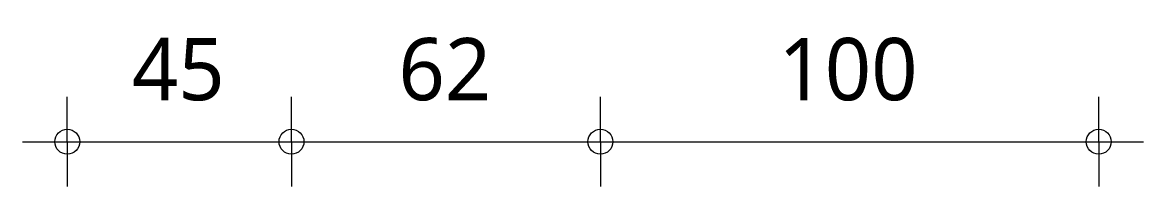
# Model space of a CAD drawing. Header units: millimetres. Extents: x -435 to 27166, y -19117 to 26500.
# Drawn here: x 7171.3 to 7396.3, y 21759.1 to 21792.1 of the extents above; entities that cross this region are included whole.
import ezdxf

# ---------------------------------------------------------------- set-up
doc = ezdxf.new("R2010")
doc.units = ezdxf.units.MM
doc.layers.add('A-ANNO-DIMS', color=211, linetype='Continuous', lineweight=13)
doc.layers.add('A-ANNO-DIMS-5', color=211, linetype='Continuous', lineweight=13)
doc.styles.add('Segoe UI_3', font='segoeui.ttf', dxfattribs={"height": 12.5})
doc.dimstyles.new('2_5_mm_4', dxfattribs={"dimscale": 304.8, "dimtxt": 13.092049, "dimasz": 0.016404, "dimexe": 0.029528, "dimexo": 0.0625, "dimgap": 0.014764, "dimtad": 1, "dimdec": 0, "dimzin": 0, "dimdsep": 46, "dimtxsty": 'Segoe UI_3', "dimblk1": 'DOTBLANK', "dimblk2": 'DOTBLANK', "dimsah": 1, "dimcen": 0.09, "dimdle": 0.029528, "dimazin": 0, "dimtfac": 1, "dimtdec": 4, "dimtix": 1, "dimtmove": 0, "dimatfit": 3, "dimfxl": 0.029528, "dimfxlon": 1, "dimtvp": 1, "dimtfill": 1, "dimtolj": 1, "dimtzin": 0, "dimarcsym": 2})

# ---------------------------------------------------------------- blocks, each defined once
blk = doc.blocks.new('DIMBLOCK267-Details Appartement')
at = {"layer": 'A-ANNO-DIMS-5'}
for p, q in [((7180.34, 21768.14), (7180.34, 21777.14)), ((7225.34, 21768.14), (7225.34, 21777.14)), ((7171.34, 21768.14), (7225.34, 21768.14)), ((7180.34, 21768.14), (7180.34, 21759.14)), ((7225.34, 21768.14), (7225.34, 21759.14))]:
    blk.add_line(p, q, dxfattribs=at)
for centre in [(7180.34, 21768.14), (7225.34, 21768.14)]:
    blk.add_circle(centre, 2.5, dxfattribs=at)
at = {"layer": 'A-ANNO-DIMS-5', "color": 0, "insert": (7193.32, 21788.95), "char_height": 12.5, "width": 22.8516, "attachment_point": 1, "line_spacing_factor": 1.142579, "style": 'Segoe UI_3', "bg_fill": 3, "box_fill_scale": 1.25, "bg_fill_color": 9, "bg_fill_true_color": 13158600, "bg_fill_transparency": 0}
blk.add_mtext('45', dxfattribs=at)
blk = doc.blocks.new('_DotBlank')
at = {"color": 0, "linetype": 'ByBlock', "lineweight": -2}
blk.add_line((-0.5, 0), (-1, 0), dxfattribs=at)
blk.add_circle((0, 0), 0.5, dxfattribs=at)
blk = doc.blocks.new('DIMBLOCK268-Details Appartement')
at = {"layer": 'A-ANNO-DIMS-5'}
for p, q in [((7225.34, 21768.14), (7225.34, 21777.14)), ((7287.34, 21768.14), (7287.34, 21777.14)), ((7225.34, 21768.14), (7287.34, 21768.14)), ((7225.34, 21768.14), (7225.34, 21759.14)), ((7287.34, 21768.14), (7287.34, 21759.14))]:
    blk.add_line(p, q, dxfattribs=at)
for centre in [(7225.34, 21768.14), (7287.34, 21768.14)]:
    blk.add_circle(centre, 2.5, dxfattribs=at)
at = {"layer": 'A-ANNO-DIMS-5', "color": 0, "insert": (7246.82, 21788.95), "char_height": 12.5, "width": 22.8516, "attachment_point": 1, "line_spacing_factor": 1.142579, "style": 'Segoe UI_3', "bg_fill": 3, "box_fill_scale": 1.25, "bg_fill_color": 9, "bg_fill_true_color": 13158600, "bg_fill_transparency": 0}
blk.add_mtext('62', dxfattribs=at)
blk = doc.blocks.new('DIMBLOCK269-Details Appartement')
at = {"layer": 'A-ANNO-DIMS-5'}
for p, q in [((7287.34, 21768.14), (7287.34, 21777.14)), ((7387.34, 21768.14), (7387.34, 21777.14)), ((7287.34, 21768.14), (7396.34, 21768.14)), ((7287.34, 21768.14), (7287.34, 21759.14)), ((7387.34, 21768.14), (7387.34, 21759.14))]:
    blk.add_line(p, q, dxfattribs=at)
for centre in [(7287.34, 21768.14), (7387.34, 21768.14)]:
    blk.add_circle(centre, 2.5, dxfattribs=at)
at = {"layer": 'A-ANNO-DIMS-5', "color": 0, "insert": (7323.06, 21788.95), "char_height": 12.5, "width": 34.2774, "attachment_point": 1, "line_spacing_factor": 1.142579, "style": 'Segoe UI_3', "bg_fill": 3, "box_fill_scale": 1.25, "bg_fill_color": 9, "bg_fill_true_color": 13158600, "bg_fill_transparency": 0}
blk.add_mtext('100', dxfattribs=at)

msp = doc.modelspace()

# ---------------------------------------------------------------- dimensions: what is measured, and where the dimension line sits
at = {"layer": 'A-ANNO-DIMS'}
dim = msp.add_linear_dim(base=(7225.34, 21768.14), p1=(7180.34, 21777.14), p2=(7225.34, 21777.14), dimstyle='2_5_mm_4', override={"dimpost": '<>', "dimfxl": 44.999789}, dxfattribs=at)
dim.commit()
dim.dimension.update_dxf_attribs({"geometry": 'DIMBLOCK267-Details Appartement', "text_midpoint": (7202.84, 21779)})

# ---------------------------------------------------------------- next in the draw order: dimensions: what is measured, and where the dimension line sits
dim = msp.add_linear_dim(base=(7287.34, 21768.14), p1=(7225.34, 21777.14), p2=(7287.34, 21777.14), dimstyle='2_5_mm_4', override={"dimpost": '<>', "dimfxl": 62}, dxfattribs=at)
dim.commit()
dim.dimension.update_dxf_attribs({"geometry": 'DIMBLOCK268-Details Appartement', "text_midpoint": (7256.34, 21779.1)})

# ---------------------------------------------------------------- next in the draw order: dimensions: what is measured, and where the dimension line sits
dim = msp.add_linear_dim(base=(7387.34, 21768.14), p1=(7287.34, 21777.14), p2=(7387.34, 21777.14), dimstyle='2_5_mm_4', override={"dimpost": '<>', "dimfxl": 100}, dxfattribs=at)
dim.commit()
dim.dimension.update_dxf_attribs({"geometry": 'DIMBLOCK269-Details Appartement', "text_midpoint": (7337.34, 21779.14)})

doc.saveas('drawing.dxf')
